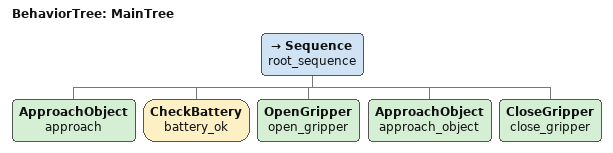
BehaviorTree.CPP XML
<root main_tree_to_execute = "MainTree" >

     <BehaviorTree ID="MainTree">
        <Sequence name="root_sequence">
            <ApproachObject name="approach"/>
            <CheckBattery   name="battery_ok"/>
            <OpenGripper    name="open_gripper"/>
            <ApproachObject name="approach_object"/>
            <CloseGripper   name="close_gripper"/>
        </Sequence>
     </BehaviorTree>

 </root>
